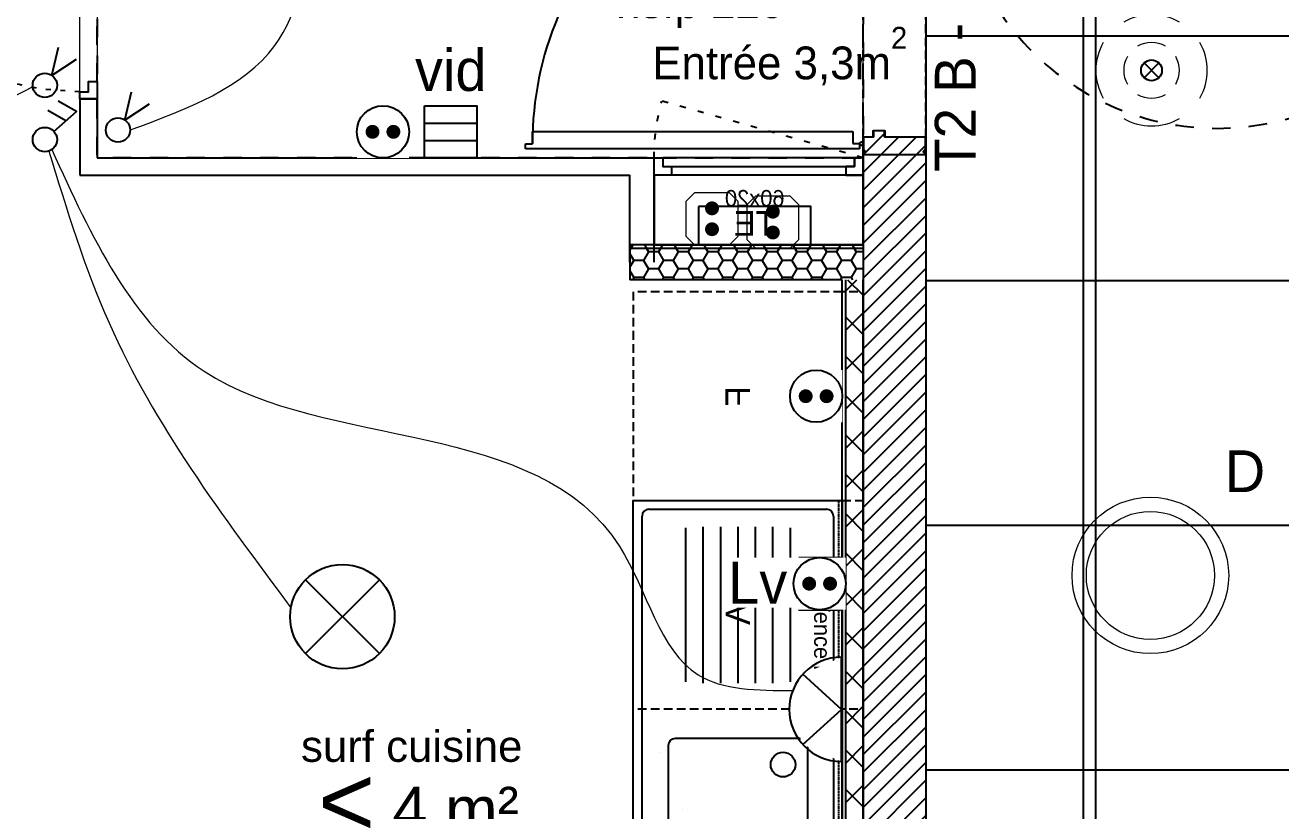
# Model space of a CAD drawing. Header units: centimetres. Extents: x 2648 to 12729, y 1890 to 6224.
# Drawn here: x 8802.1 to 9162.8, y 3367.2 to 3593.1 of the extents above; entities that cross this region are included whole.
import ezdxf

# ---------------------------------------------------------------- set-up
doc = ezdxf.new("R2010")
doc.units = ezdxf.units.CM
for name, pattern in [('Style de ligne -11', [0.347222, 0.20828, -0.138942]), ('Style de ligne -13', [0.147638, 0.098425, -0.049213]), ('Style de ligne -18', [0.164042, 0.054681, -0.109361]), ('Style de ligne -5', [0.20828, 0.069425, -0.138855]), ('VW-01', [0.41656, 0.20828, -0.20828])]:
    doc.linetypes.add(name, pattern=pattern)
for name, color, linetype in [('B aménagement intérieur', 252, 'Continuous'), ('B faience', 252, 'Style de ligne -11'), ('B Faux plafonds', 9, 'Continuous'), ('B GÈnÈral_Hatch', 252, 'Continuous'), ('B Général', 252, 'Continuous'), ('C ANNOTATIONS-prestations', 252, 'Continuous'), ('C ANNOTATIONS-prestations_Hatch', 252, 'Continuous'), ('C ANNOTATIONS-texte', 252, 'Continuous'), ('D SURFACES-shab', 252, 'Continuous'), ('F REMPLISSAGE-TE', 252, 'Continuous'), ('F REMPLISSAGE-TE_Hatch', 252, 'Continuous'), ('prlm-EAU-EF', 161, 'Continuous')]:
    doc.layers.add(name, color=color, linetype=linetype)
for name, color, linetype, lineweight in [('prlm-ELEC-CFA', 1, 'Continuous', 25), ('prlm-ELEC-CFO', 10, 'Continuous', 25), ('prlm-GAZ', 2, 'Continuous', 25)]:
    doc.layers.add(name, color=color, linetype=linetype, lineweight=lineweight)
doc.styles.add('Eurostile', font='Eurosti.TTF')
doc.styles.add('Eurostile (bold)', font='Eurostib.TTF')
doc.styles.add('Eurostile (italic)', font='Eurostib.TTF')
doc.styles.add('prlm-elec-cfa', font='comic.ttf', dxfattribs={"height": 12})
doc.styles.add('prlm-elec-cfo', font='comic.ttf', dxfattribs={"height": 12})
doc.styles.add('prlm-sejc', font='arial.ttf', dxfattribs={"height": 20})
pattern_1 = [(45, (0, 0), (2.4253472, -2.6458333), [])]
pattern_2 = [(180, (107.5736, 81.019), (-4.2613636, -2.4602994), [2.840909, -5.6818181]), (300, (107.5736, 81.019), (4.2613636, -2.4602994), [2.840909, -5.6818181]), (240, (104.7327, 76.0983), (-9e-09, -4.9205988), [2.840909, -5.6818181])]

# ---------------------------------------------------------------- blocks, each defined once
blk = doc.blocks.new('B 80.PP 93_204 PF1_2h mur20')
at = {"layer": 'B GÈnÈral_Hatch', "linetype": 'Continuous'}
h = blk.add_hatch(dxfattribs=at)
h.set_pattern_fill('50_BETON', color=256, style=0, pattern_type=2)
h.set_pattern_definition(pattern_1)
edge = h.paths.add_edge_path()
edge.add_line((-51.6, -8.95), (-50.94, -8.37))
edge.add_line((-50.94, -8.37), (-50.93, -8.36))
edge.add_arc((-50.79, -8.52), 0.2, 48.9909, 131.0091, ccw=False)
edge.add_line((-50.66, -8.36), (-50.65, -8.37))
edge.add_line((-50.65, -8.37), (-50.1, -8.86))
edge.add_line((-50.1, -8.86), (-50.1, -8.86))
edge.add_arc((-50.06, -8.82), 0.05, 228.9909, 270)
edge.add_line((-50.06, -8.87), (-50.06, -8.87))
edge.add_line((-50.06, -8.87), (-46.7, -8.87))
edge.add_line((-46.7, -8.87), (-46.69, -8.87))
edge.add_arc((-46.69, -8.83), 0.0435, 270, 360)
edge.add_line((-46.65, -8.83), (-46.65, 2.7))
edge.add_arc((-46.48, 2.7), 0.174, 90, 180, ccw=False)
edge.add_line((-46.48, 2.87), (-46.45, 2.87))
edge.add_line((-46.45, 2.87), (-44.9, 2.87))
edge.add_line((-44.9, 2.87), (-44.89, 2.87))
edge.add_arc((-44.89, 2.91), 0.0435, 270, 360)
edge.add_line((-44.85, 2.91), (-44.85, 5.96))
edge.add_arc((-44.89, 5.96), 0.0435, 0, 90)
edge.add_line((-44.89, 6), (-44.9, 6))
edge.add_line((-44.9, 6), (-46.45, 6))
edge.add_line((-46.45, 6), (-46.48, 6))
edge.add_arc((-46.48, 6.17), 0.174, 180, 270, ccw=False)
edge.add_line((-46.65, 6.17), (-46.65, 8.83))
edge.add_arc((-46.69, 8.83), 0.0435, 0, 90)
edge.add_line((-46.69, 8.87), (-46.7, 8.87))
edge.add_line((-46.7, 8.87), (-50.06, 8.87))
edge.add_line((-50.06, 8.87), (-50.06, 8.87))
edge.add_arc((-50.06, 8.82), 0.05, 90, 131.0091)
edge.add_line((-50.1, 8.86), (-50.1, 8.86))
edge.add_line((-50.1, 8.86), (-50.65, 8.37))
edge.add_line((-50.65, 8.37), (-50.66, 8.37))
edge.add_arc((-50.79, 8.52), 0.2, 233.0967, 311.0091, ccw=False)
edge.add_line((-50.91, 8.36), (-50.92, 8.36))
edge.add_line((-50.92, 8.36), (-51.44, 8.81))
edge.add_line((-51.44, 8.81), (-51.44, 8.81))
edge.add_line((-51.44, 8.81), (-51.6, 8.95))
edge.add_line((-51.6, 8.95), (-51.6, -8.95))
h = blk.add_hatch(dxfattribs=at)
h.set_pattern_fill('50_BETON', color=256, style=0, pattern_type=2)
h.set_pattern_definition(pattern_1)
edge = h.paths.add_edge_path()
edge.add_line((51.6, -8.95), (50.94, -8.37))
edge.add_line((50.94, -8.37), (50.93, -8.36))
edge.add_arc((50.79, -8.52), 0.2, 48.9909, 131.0091)
edge.add_line((50.66, -8.36), (50.65, -8.37))
edge.add_line((50.65, -8.37), (50.1, -8.86))
edge.add_line((50.1, -8.86), (50.1, -8.86))
edge.add_arc((50.06, -8.82), 0.05, 270, 311.0091, ccw=False)
edge.add_line((50.06, -8.87), (50.06, -8.87))
edge.add_line((50.06, -8.87), (46.7, -8.87))
edge.add_line((46.7, -8.87), (46.69, -8.87))
edge.add_arc((46.69, -8.83), 0.0435, 180, 270, ccw=False)
edge.add_line((46.65, -8.83), (46.65, 2.7))
edge.add_arc((46.48, 2.7), 0.174, 0, 90)
edge.add_line((46.48, 2.87), (46.45, 2.87))
edge.add_line((46.45, 2.87), (44.9, 2.87))
edge.add_line((44.9, 2.87), (44.89, 2.87))
edge.add_arc((44.89, 2.91), 0.0435, 180, 270, ccw=False)
edge.add_line((44.85, 2.91), (44.85, 5.96))
edge.add_arc((44.89, 5.96), 0.0435, 90, 180, ccw=False)
edge.add_line((44.89, 6), (44.9, 6))
edge.add_line((44.9, 6), (46.45, 6))
edge.add_line((46.45, 6), (46.48, 6))
edge.add_arc((46.48, 6.17), 0.174, 270, 360)
edge.add_line((46.65, 6.17), (46.65, 8.83))
edge.add_arc((46.69, 8.83), 0.0435, 90, 180, ccw=False)
edge.add_line((46.69, 8.87), (46.7, 8.87))
edge.add_line((46.7, 8.87), (50.06, 8.87))
edge.add_line((50.06, 8.87), (50.06, 8.87))
edge.add_arc((50.06, 8.82), 0.05, 48.9909, 90, ccw=False)
edge.add_line((50.1, 8.86), (50.1, 8.86))
edge.add_line((50.1, 8.86), (50.65, 8.37))
edge.add_line((50.65, 8.37), (50.66, 8.37))
edge.add_arc((50.79, 8.52), 0.2, 228.9909, 306.9033)
edge.add_line((50.91, 8.36), (50.92, 8.36))
edge.add_line((50.92, 8.36), (51.44, 8.81))
edge.add_line((51.44, 8.81), (51.44, 8.81))
edge.add_line((51.44, 8.81), (51.6, 8.95))
edge.add_line((51.6, 8.95), (51.6, -8.95))
at = {"layer": 'B Général', "linetype": 'Style de ligne -13', "ltscale": 25.4}
for p, q in [((46.7, 9), (-46.7, 9)), ((46.7, -9), (-46.7, -9))]:
    blk.add_line(p, q, dxfattribs=at)
at = {"layer": 'B Général', "linetype": 'Continuous', "flags": 128}
for points in [[(45, 12), (48.5, 12), (48.5, 10), (50, 10), (50.01, 106), (48.51, 106), (48.51, 104), (45.01, 104)], [(0, -20.5), (-14, -41.85), (14, -41.85)]]:
    blk.add_lwpolyline(points, close=True, dxfattribs=at)
for points in [[(-46.5, 8.83), (-46.5, 6.17, 0.414214), (-46.46, 6.13), (-46.45, 6.13), (-44.9, 6.13), (-44.87, 6.13, -0.414214), (-44.7, 5.96), (-44.7, 2.91, -0.414214), (-44.87, 2.74), (-44.9, 2.74), (-46.45, 2.74), (-46.46, 2.74, 0.414214), (-46.5, 2.7), (-46.5, -8.83, -0.414214), (-46.67, -9), (-46.7, -9), (-50.06, -9), (-50.07, -9, -0.18087), (-50.2, -8.95), (-50.2, -8.95), (-50.76, -8.47), (-50.76, -8.46, 0.373975), (-50.83, -8.46), (-50.83, -8.47), (-51.49, -9.04), (-51.6, -8.95), (-50.94, -8.37), (-50.93, -8.36, -0.373975), (-50.66, -8.36), (-50.65, -8.37), (-50.1, -8.86), (-50.1, -8.86, 0.18087), (-50.06, -8.87), (-50.06, -8.87), (-46.7, -8.87), (-46.69, -8.87, 0.414214), (-46.65, -8.83), (-46.65, 2.7, -0.414214), (-46.48, 2.87), (-46.45, 2.87), (-44.9, 2.87), (-44.89, 2.87, 0.414214), (-44.85, 2.91), (-44.85, 5.96, 0.414214), (-44.89, 6), (-44.9, 6), (-46.45, 6), (-46.48, 6, -0.414214), (-46.65, 6.17), (-46.65, 8.83, 0.414214), (-46.69, 8.87), (-46.7, 8.87), (-50.06, 8.87), (-50.06, 8.87, 0.18087), (-50.1, 8.86), (-50.1, 8.86), (-50.65, 8.37), (-50.66, 8.37, -0.353689), (-50.91, 8.36), (-50.92, 8.36), (-51.44, 8.81), (-51.44, 8.81), (-51.6, 8.95), (-51.49, 9.04), (-50.88, 8.51, 0.385556), (-50.77, 8.46), (-50.76, 8.47), (-50.2, 8.95), (-50.2, 8.95, -0.18087), (-50.07, 9), (-50.06, 9), (-46.7, 9), (-46.67, 9, -0.414214)], [(46.5, 8.83), (46.5, 6.17, -0.414214), (46.46, 6.13), (46.45, 6.13), (44.9, 6.13), (44.87, 6.13, 0.414214), (44.7, 5.96), (44.7, 2.91, 0.414214), (44.87, 2.74), (44.9, 2.74), (46.45, 2.74), (46.46, 2.74, -0.414214), (46.5, 2.7), (46.5, -8.83, 0.414214), (46.67, -9), (46.7, -9), (50.06, -9), (50.07, -9, 0.18087), (50.2, -8.95), (50.2, -8.95), (50.76, -8.47), (50.76, -8.46, -0.373975), (50.83, -8.46), (50.83, -8.47), (51.49, -9.04), (51.6, -8.95), (50.94, -8.37), (50.93, -8.36, 0.373975), (50.66, -8.36), (50.65, -8.37), (50.1, -8.86), (50.1, -8.86, -0.18087), (50.06, -8.87), (50.06, -8.87), (46.7, -8.87), (46.69, -8.87, -0.414214), (46.65, -8.83), (46.65, 2.7, 0.414214), (46.48, 2.87), (46.45, 2.87), (44.9, 2.87), (44.89, 2.87, -0.414214), (44.85, 2.91), (44.85, 5.96, -0.414214), (44.89, 6), (44.9, 6), (46.45, 6), (46.48, 6, 0.414214), (46.65, 6.17), (46.65, 8.83, -0.414214), (46.69, 8.87), (46.7, 8.87), (50.06, 8.87), (50.06, 8.87, -0.18087), (50.1, 8.86), (50.1, 8.86), (50.65, 8.37), (50.66, 8.37, 0.353689), (50.91, 8.36), (50.92, 8.36), (51.44, 8.81), (51.44, 8.81), (51.6, 8.95), (51.49, 9.04), (50.88, 8.51, -0.385556), (50.77, 8.46), (50.76, 8.47), (50.2, 8.95), (50.2, 8.95, 0.18087), (50.07, 9), (50.06, 9), (46.7, 9), (46.67, 9, 0.414214)]]:
    blk.add_lwpolyline(points, format="xyb", close=True, dxfattribs=at)
at = {"layer": 'B Général', "linetype": 'Continuous'}
blk.add_circle((48.5, 9.5), 0.5, dxfattribs=at)
blk.add_arc((48.5, 9.5), 94.5, 90, 181.2323, dxfattribs=at)
at = {"layer": 'C ANNOTATIONS-prestations', "insert": (25.17, 12.23), "char_height": 7.059, "attachment_point": 1, "rotation": 90, "line_spacing_factor": 0.894142, "style": 'Eurostile'}
blk.add_mtext('PP 93*204\\PPF 1/2h\\P', dxfattribs=at)
blk = doc.blocks.new('B 80.Ascenseur 162.185')
at = {"layer": 'B Général', "linetype": 'VW-01', "ltscale": 25.4}
blk.add_circle((86, -289), 75, dxfattribs=at)
blk = doc.blocks.new('xi.dm8')
at = {"layer": 'prlm-ELEC-CFO', "color": 0}
for points in [[(-2.12, 2.12), (2.12, -2.12)], [(2.12, 2.12), (-2.12, -2.12)]]:
    blk.add_lwpolyline(points, dxfattribs=at)
blk.add_circle((0, 0), 3, dxfattribs=at)
at = {"layer": 'prlm-ELEC-CFO', "color": 0, "lineweight": 13}
for radius, start, end in [(16, 60, 120), (16, 150, 210), (8, 60, 120), (16, 330, 30), (8, 150, 210), (8, 330, 30), (8, 240, 300), (16, 240, 300)]:
    blk.add_arc((0, 0), radius, start, end, dxfattribs=at)
blk = doc.blocks.new('xi.lumD')
at = {"layer": 'prlm-ELEC-CFO', "color": 0, "linetype": 'ByBlock', "lineweight": 13}
for radius in [22.49, 18.39]:
    blk.add_circle((0, 0), radius, dxfattribs=at)
blk = doc.blocks.new('xi.LLrob')
at = {"layer": 'prlm-EAU-EF', "color": 0}
blk.add_lwpolyline([(-6, 7.5), (6, 7.5), (-6, -7.5), (6, -7.5)], close=True, dxfattribs=at)
blk = doc.blocks.new('xi.PC')
at = {"color": 0, "lineweight": 5}
blk.add_wipeout([(-7.5, -7.5), (7.5, -7.5), (7.5, 7.5), (-7.5, 7.5)], dxfattribs=at).dxf.layer = 'prlm-ELEC-CFO'
at = {"layer": 'prlm-ELEC-CFO', "color": 0, "linetype": 'ByBlock', "lineweight": 5, "const_width": 2}
for points in [[(-4, 0, 1), (-2, 0, 1)], [(2, 0, 1), (4, 0, 1)]]:
    blk.add_lwpolyline(points, format="xyb", close=True, dxfattribs=at)
at = {"layer": 'prlm-ELEC-CFO', "color": 0, "linetype": 'ByBlock', "lineweight": -2}
blk.add_circle((0, 0), 7.5, dxfattribs=at)
blk = doc.blocks.new('xi.DA')
at = {"layer": 'prlm-ELEC-CFO', "color": 0}
for points in [[(4.05, 1.39), (-1.17, 4.34)], [(0.61, -1.67), (7.04, 4.05), (1.81, 7.01)]]:
    blk.add_lwpolyline(points, dxfattribs=at)
blk.add_circle((-2, -4), 3.5, dxfattribs=at)
blk = doc.blocks.new('xi.VV')
at = {"layer": 'prlm-ELEC-CFO', "color": 0}
blk.add_lwpolyline([(6.95, 3.42), (0.01, -1.13), (1.91, 6.95)], dxfattribs=at)
blk.add_circle((-2, -4), 3.5, dxfattribs=at)
blk = doc.blocks.new('xi.PTCE')
at = {"layer": 'prlm-ELEC-CFO', "color": 0}
for points in [[(-10.61, 10.61), (10.61, -10.61)], [(10.61, 10.61), (-10.61, -10.61)]]:
    blk.add_lwpolyline(points, dxfattribs=at)
at = {"layer": 'prlm-ELEC-CFO', "color": 0, "linetype": 'ByBlock'}
blk.add_circle((0, 0), 15, dxfattribs=at)
blk = doc.blocks.new('xi.ECAP')
at = {"color": 0}
blk.add_wipeout([(-15, 0), (-10.13, 11.06), (0, 15), (10.13, 11.06), (15, 0)], dxfattribs=at).dxf.layer = 'prlm-ELEC-CFO'
at = {"layer": 'prlm-ELEC-CFO', "color": 0, "linetype": 'ByBlock', "lineweight": -2, "flags": 128}
blk.add_lwpolyline([(15, 0, 1), (-15, 0)], format="xyb", close=True, dxfattribs=at)
at = {"layer": 'prlm-ELEC-CFO', "color": 0}
blk.add_lwpolyline([(-10.13, 11.06), (0, 0), (10.13, 11.06)], dxfattribs=at)
blk = doc.blocks.new('xi.4m²')
at = {"color": 0}
blk.add_wipeout([(-34.54, 20.54), (34.54, 20.54), (34.54, -20.54), (-34.54, -20.54)], dxfattribs=at).dxf.layer = 'prlm-ELEC-CFO'
at = {"layer": 'prlm-ELEC-CFO', "color": 0, "attachment_point": 6, "line_spacing_factor": 0.8, "style": 'prlm-sejc'}
for s, insert, char_height in [('surf cuisine', (30.36, 8.9), 9), ('4 m²', (29.31, -9.19), 13)]:
    blk.add_mtext(s, dxfattribs=dict(at, insert=insert, char_height=char_height))
at = {"layer": 'prlm-ELEC-CFO', "color": 0, "style": 'prlm-sejc', "flags": 8}
blk.add_attdef('?', (-28.3, -16.79), '', height=20, dxfattribs=at)
blk = doc.blocks.new('xi.LV')
at = {"color": 0, "lineweight": 5}
blk.add_wipeout([(-7.5, -7.5), (7.5, -7.5), (7.5, 7.5), (-7.5, 7.5)], dxfattribs=at).dxf.layer = 'prlm-ELEC-CFO'
at = {"layer": 'prlm-ELEC-CFO', "color": 0, "linetype": 'ByBlock', "lineweight": 5, "const_width": 2}
for points in [[(-4, 0, 1), (-2, 0, 1)], [(2, 0, 1), (4, 0, 1)]]:
    blk.add_lwpolyline(points, format="xyb", close=True, dxfattribs=at)
at = {"layer": 'prlm-ELEC-CFO', "color": 0, "linetype": 'ByBlock', "lineweight": -2}
blk.add_circle((0, 0), 7.5, dxfattribs=at)
blk = doc.blocks.new('xi.VID')
at = {"layer": 'prlm-ELEC-CFA', "color": 0, "linetype": 'ByBlock', "lineweight": -2, "flags": 128}
blk.add_lwpolyline([(-7.5, 7.5), (7.5, 7.5), (7.5, -7.5), (-7.5, -7.5)], close=True, dxfattribs=at)
at = {"layer": 'prlm-ELEC-CFA', "color": 0}
for points in [[(-7.5, 2.5), (7.5, 2.5)], [(-7.5, -2.5), (7.5, -2.5)]]:
    blk.add_lwpolyline(points, dxfattribs=at)
blk = doc.blocks.new('xi.PCGTL')
at = {"layer": 'prlm-ELEC-CFO', "color": 0, "lineweight": 0}
blk.add_lwpolyline([(-7.5, -5), (-5, -7.5), (5, -7.5), (7.5, -5), (7.5, 5), (5, 7.5), (-5, 7.5), (-7.5, 5)], close=True, dxfattribs=at)
at = {"layer": 'prlm-ELEC-CFO', "color": 0, "linetype": 'ByBlock', "lineweight": 5, "const_width": 2}
for points in [[(-4, 0, 1), (-2, 0, 1)], [(2, 0, 1), (4, 0, 1)]]:
    blk.add_lwpolyline(points, format="xyb", close=True, dxfattribs=at)
blk = doc.blocks.new('B 80.PP 80')
at = {"layer": 'B Général', "flags": 128}
blk.add_lwpolyline([(-43, 2.5), (-43, 85.5), (-39, 85.5), (-39, 2.5)], close=True, dxfattribs=at)
at = {"layer": 'B Général', "linetype": 'Style de ligne -18', "ltscale": 25.4, "flags": 128}
blk.add_lwpolyline([(46, 2.5), (45.27, 13.33), (43.1, 23.98), (39.53, 34.26), (34.61, 44), (28.44, 53.03), (21.1, 61.19), (12.74, 68.35), (3.5, 74.38), (-6.47, 79.18), (-17, 82.67), (-27.91, 84.79), (-39, 85.5)], dxfattribs=at)
at = {"layer": 'B Général', "linetype": 'Continuous', "flags": 128}
for points in [[(-45, 2.5), (-43, 2.5), (-43, 0), (-40, 0), (-40, -2.5), (-45, -2.5)], [(48, 2.5), (46, 2.5), (46, 0), (43, 0), (43, -2.5), (48, -2.5), (48, -2.5), (48, -2.5), (48, 1.79), (48, 1.79)]]:
    blk.add_lwpolyline(points, close=True, dxfattribs=at)
at = {"layer": 'C ANNOTATIONS-prestations', "insert": (-37.5, 32.5), "char_height": 5.8825, "attachment_point": 1, "rotation": 90, "line_spacing_factor": 0.894142, "style": 'Eurostile'}
blk.add_mtext('PP 83 x 204', dxfattribs=at)
blk = doc.blocks.new('B 80.Frigo')
at = {"layer": 'B Général', "linetype": 'Style de ligne -13', "ltscale": 25.4, "flags": 128}
blk.add_lwpolyline([(-30, 30), (30, 30), (30, -30), (-30, -30)], close=True, dxfattribs=at)
blk.add_lwpolyline([(30, -30), (30, -36), (-30, -36), (-30, -30)], dxfattribs=at)
at = {"layer": 'B Général', "insert": (0, 0), "char_height": 7.06, "attachment_point": 5, "line_spacing_factor": 0.894142, "style": 'Eurostile'}
blk.add_mtext('F', dxfattribs=at)
blk = doc.blocks.new('B 80.Lave Vaisselle')
at = {"layer": 'B Général', "linetype": 'Style de ligne -13', "ltscale": 25.4, "flags": 128}
blk.add_lwpolyline([(-30, 30), (-30, 36), (30, 36), (30, 30)], dxfattribs=at)
blk.add_lwpolyline([(-30, 30), (30, 30), (30, -30), (-30, -30)], close=True, dxfattribs=at)
at = {"layer": 'B Général', "insert": (0, 0), "char_height": 7.059, "attachment_point": 5, "line_spacing_factor": 0.894142, "style": 'Eurostile'}
blk.add_mtext('LV', dxfattribs=at)
blk = doc.blocks.new('B 80.Evier 120x60')
at = {"layer": 'B Général', "linetype": 'Continuous'}
for p, q in [((-55.5, -2.5), (55.5, -2.5)), ((-57.5, -55.5), (-57.5, -4.5)), ((57.5, -4.5), (57.5, -55.5)), ((-52.12, -15), (-7.88, -15)), ((-52.5, -20), (-7.5, -20)), ((-52.5, -25), (-7.5, -25)), ((-52.5, -30), (-7.5, -30)), ((-52.5, -35), (-7.5, -35)), ((-52.5, -40), (-7.5, -40)), ((-52.12, -45), (-7.88, -45)), ((28.75, -45.8), (28.75, -45.8)), ((12.27, -52.47), (12.27, -52.47)), ((55.5, -57.5), (-55.5, -57.5))]:
    blk.add_line(p, q, dxfattribs=at)
at = {"layer": 'B Général', "linetype": 'Style de ligne -5', "ltscale": 25.4, "flags": 128}
blk.add_lwpolyline([(-60, 0), (-60, 6), (60, 6), (60, 0)], dxfattribs=at)
at = {"layer": 'B Général', "linetype": 'Continuous', "flags": 128}
blk.add_lwpolyline([(-60, 0), (60, 0), (60, -60), (-60, -60)], close=True, dxfattribs=at)
for points in [[(8.4, -12), (8.4, -48, 0.414212), (10.4, -50), (49.55, -50, 0.198914), (50.96, -49.41, 0.198914), (51.55, -48), (51.55, -12, 0.414214), (49.55, -10)], [(8.4, -12, -0.414212), (10.4, -10), (49.6, -10)]]:
    blk.add_lwpolyline(points, format="xyb", dxfattribs=at)
at = {"layer": 'B Général', "linetype": 'Continuous'}
for centre, start, end in [((-55.5, -4.5), 90, 180), ((55.5, -4.5), 0, 90), ((-55.5, -55.5), 180, 270), ((55.5, -55.5), 270, 0)]:
    blk.add_arc(centre, 2, start, end, dxfattribs=at)
blk.add_ellipse((15.9, -17), major_axis=(3.54, 0), ratio=1, dxfattribs=at)
at = {"layer": 'B Général'}
blk.add_blockref('B 80.Lave Vaisselle', (-30, -30), dxfattribs=at)
at = {"layer": 'C ANNOTATIONS-prestations', "insert": (-37.15, -3.37), "char_height": 4.706, "attachment_point": 1, "line_spacing_factor": 0.894142, "style": 'Eurostile (italic)'}
blk.add_mtext('Faïence ht: 60cm', dxfattribs=at)
blk = doc.blocks.new('B 80.Groupe-5-1')
at = {"layer": 'B Général', "flags": 128}
for points in [[(-31.46, -5.77), (-31.46, -0.77), (-28.96, -0.77), (-28.96, -3.27), (-26.46, -3.27), (-26.46, -5.77)], [(26.04, -0.77), (26.04, -3.27), (-28.96, -3.27), (-28.96, -0.77)], [(28.54, -5.77), (28.54, -0.77), (26.04, -0.77), (26.04, -3.27), (23.54, -3.27), (23.54, -5.77)]]:
    blk.add_lwpolyline(points, close=True, dxfattribs=at)
blk = doc.blocks.new('B 80.TE')
at = {"layer": 'B Général', "linetype": 'Style de ligne -5', "ltscale": 25.4}
blk.add_line((-31.46, -0.77), (26.39, 15.56), dxfattribs=at)
at = {"layer": 'B Général', "flags": 128}
for points in [[(28.54, -5.77), (28.54, -25.77), (-31.46, -25.77), (-31.46, -5.77)], [(15.79, -14.77), (15.79, -25.77), (-16.46, -25.77), (-16.46, -14.77)]]:
    blk.add_lwpolyline(points, close=True, dxfattribs=at)
at = {"layer": 'B Général', "linetype": 'Style de ligne -5', "ltscale": 25.4}
blk.add_arc((-34.54, -0.77), 63.08, 359.9968, 14.9984, dxfattribs=at)
at = {"layer": 'B Général'}
blk.add_blockref('B 80.Groupe-5-1', (0, 0), dxfattribs=at)
at = {"layer": 'B Général', "insert": (-0.34, -16.07), "char_height": 7.059, "width": 32.25, "attachment_point": 2, "line_spacing_factor": 0.894142, "style": 'Eurostile'}
blk.add_mtext('TE ', dxfattribs=at)
at = {"layer": 'C ANNOTATIONS-prestations', "insert": (-0.34, -14.77), "char_height": 4.706, "width": 32.25, "attachment_point": 8, "line_spacing_factor": 0.894142, "style": 'Eurostile'}
blk.add_mtext('60x20', dxfattribs=at)

msp = doc.modelspace()

# ---------------------------------------------------------------- hatches: boundary and pattern name
at = {"layer": 'B GÈnÈral_Hatch', "linetype": 'Continuous'}
h = msp.add_hatch(dxfattribs=at)
h.set_pattern_fill('50_BETON', color=256, style=0, pattern_type=2)
h.set_pattern_definition(pattern_1)
edge = h.paths.add_edge_path()
edge.add_line((9060.747, 3555.889), (9060.17, 3556.554))
edge.add_line((9060.17, 3556.554), (9060.161, 3556.564))
edge.add_arc((9060.312, 3556.695), 0.2, 138.99091, 221.00909, ccw=False)
edge.add_line((9060.161, 3556.826), (9060.17, 3556.836))
edge.add_line((9060.17, 3556.836), (9060.653, 3557.392))
edge.add_line((9060.653, 3557.392), (9060.654, 3557.393))
edge.add_arc((9060.616, 3557.426), 0.05, 318.99091, 360)
edge.add_line((9060.666, 3557.426), (9060.666, 3557.428))
edge.add_line((9060.666, 3557.428), (9060.666, 3560.789))
edge.add_line((9060.666, 3560.789), (9060.666, 3560.795))
edge.add_arc((9060.622, 3560.795), 0.0435, 0, 90)
edge.add_line((9060.622, 3560.839), (9049.101, 3560.839))
edge.add_arc((9049.101, 3561.013), 0.174, 180, 270, ccw=False)
edge.add_line((9048.927, 3561.013), (9048.927, 3561.039))
edge.add_line((9048.927, 3561.039), (9048.927, 3562.589))
edge.add_line((9048.927, 3562.589), (9048.927, 3562.595))
edge.add_arc((9048.883, 3562.595), 0.0435, 0, 90)
edge.add_line((9048.883, 3562.639), (9045.84, 3562.639))
edge.add_arc((9045.84, 3562.595), 0.0435, 90, 180)
edge.add_line((9045.796, 3562.595), (9045.796, 3562.589))
edge.add_line((9045.796, 3562.589), (9045.796, 3561.039))
edge.add_line((9045.796, 3561.039), (9045.796, 3561.013))
edge.add_arc((9045.622, 3561.013), 0.174, -90, 0, ccw=False)
edge.add_line((9045.622, 3560.839), (9042.97, 3560.839))
edge.add_arc((9042.97, 3560.795), 0.0435, 90, 180)
edge.add_line((9042.927, 3560.795), (9042.927, 3560.789))
edge.add_line((9042.927, 3560.789), (9042.927, 3557.428))
edge.add_line((9042.927, 3557.428), (9042.927, 3557.426))
edge.add_arc((9042.977, 3557.426), 0.05, 180, 221.00909)
edge.add_line((9042.939, 3557.393), (9042.939, 3557.392))
edge.add_line((9042.939, 3557.392), (9043.423, 3556.836))
edge.add_line((9043.423, 3556.836), (9043.431, 3556.827))
edge.add_arc((9043.28, 3556.696), 0.2, -36.90332, 41.00909, ccw=False)
edge.add_line((9043.44, 3556.576), (9043.432, 3556.564))
edge.add_line((9043.432, 3556.564), (9042.987, 3556.053))
edge.add_line((9042.987, 3556.053), (9042.987, 3556.053))
edge.add_line((9042.987, 3556.053), (9042.845, 3555.889))
edge.add_line((9042.845, 3555.889), (9060.747, 3555.889))
h = msp.add_hatch(dxfattribs=at)
h.set_pattern_fill('50_BETON', color=256, style=0, pattern_type=2)
h.set_pattern_definition(pattern_1)
h.paths.add_polyline_path([(9042.796, 3047.389), (9060.796, 3065.389), (9060.796, 3555.889), (9042.796, 3555.889)])
h = msp.add_hatch(dxfattribs=at)
h.set_pattern_fill('PSE', color=256, angle=180, style=0, pattern_type=2)
h.set_pattern_definition(pattern_2)
h.paths.add_polyline_path([(9042.796, 3529.889), (9042.796, 3519.889), (8975.796, 3519.889), (8975.796, 3529.889)])
h = msp.add_hatch(dxfattribs=at)
h.set_pattern_fill('02_ISOLANT', color=256, angle=90, style=0, pattern_type=2)
h.set_pattern_definition([(135, (0, 0), (-5.656854, -5.656854), []), (225, (0, 0), (-5.656854, 5.656854), [])])
h.paths.add_polyline_path([(9037.796, 3336.389), (9042.796, 3336.389), (9042.796, 3519.889), (9037.796, 3519.889)])
at = {"layer": 'C ANNOTATIONS-prestations_Hatch', "linetype": 'Continuous'}
h = msp.add_hatch(dxfattribs=at)
h.set_pattern_fill('DALETTES TERRASSE 50X50', color=256, scale=1.406016, style=0, pattern_type=2)
h.set_pattern_definition([(0, (9531.354, 4152.3), (4e-15, -70.301), []), (-90, (9531.354, 4152.3), (70.301, 0), [])])
h.paths.add_polyline_path([(9060.796, 4282.297), (9060.796, 3065.389), (9190.796, 3065.389), (9190.796, 3716.389), (9189.484, 3716.389), (9189.484, 4137.39), (9812.796, 4137.39), (9812.796, 4152.409), (10206.786, 4152.297), (10206.786, 4282.297)])
at = {"layer": 'F REMPLISSAGE-TE_Hatch', "linetype": 'Continuous'}
h = msp.add_hatch(dxfattribs=at)
h.set_pattern_fill('PSE', color=256, angle=180, style=0, pattern_type=2)
h.set_pattern_definition(pattern_2)
h.paths.add_polyline_path([(9042.796, 3528.889), (9042.796, 3529.889), (8975.796, 3529.889), (8975.796, 3528.889)])
h = msp.add_hatch(dxfattribs=at)
h.set_pattern_fill('PSE', color=256, angle=180, style=0, pattern_type=2)
h.set_pattern_definition(pattern_2)
h.paths.add_polyline_path([(9042.796, 3519.889), (9042.796, 3528.889), (8975.796, 3528.889), (8975.796, 3519.889)])

# ---------------------------------------------------------------- linework, layer by layer
at = {"layer": 'B faience', "flags": 128}
msp.add_lwpolyline([(8975.796, 3337.389), (9035.796, 3337.389), (9035.796, 3456.389)], dxfattribs=at)
at = {"layer": 'B Faux plafonds', "linetype": 'VW-01', "ltscale": 25.4, "flags": 128}
for points in [[(9042.796, 3554.889), (9042.796, 3822.084), (8892.796, 3822.084), (8892.796, 3893.389), (8822.796, 3893.389), (8822.796, 3554.889)], [(8822.796, 3674.889), (9042.796, 3674.889), (9042.796, 3554.889), (8822.796, 3554.889)]]:
    msp.add_lwpolyline(points, close=True, dxfattribs=at)
at = {"layer": 'B Général', "linetype": 'Style de ligne -13', "ltscale": 25.4}
for p, q in [((9042.796, 3560.789), (9042.796, 3654.189)), ((9060.796, 3560.789), (9060.796, 3654.189))]:
    msp.add_line(p, q, dxfattribs=at)
at = {"layer": 'B Général', "linetype": 'Continuous'}
for p, q in [((8817.796, 3571.889), (8817.796, 3549.889)), ((8817.796, 3571.889), (8817.796, 3549.889)), ((8817.796, 3571.889), (8822.796, 3571.889)), ((8822.796, 3571.889), (8822.796, 3554.889)), ((8822.796, 3571.889), (8822.796, 3554.889)), ((8947.794, 3562.475), (9039.794, 3562.489)), ((8947.795, 3558.975), (8947.794, 3562.475)), ((9039.794, 3562.489), (9039.795, 3558.989)), ((8945.795, 3557.475), (8945.795, 3558.975)), ((8945.795, 3558.975), (8947.795, 3558.975)), ((9041.795, 3557.49), (8945.795, 3557.475)), ((9039.795, 3558.989), (9041.795, 3558.99)), ((9041.795, 3558.99), (9041.795, 3557.49)), ((8822.796, 3554.889), (8982.796, 3554.889)), ((8822.796, 3554.889), (8982.796, 3554.889)), ((8982.796, 3524.889), (8982.796, 3554.889)), ((8982.796, 3524.889), (8982.796, 3554.889)), ((9042.796, 3555.889), (9042.796, 3270.389)), ((9042.796, 3555.889), (9060.796, 3555.889)), ((9060.796, 3555.889), (9060.796, 3065.389)), ((8817.796, 3549.889), (8975.796, 3549.889)), ((8817.796, 3549.889), (8975.796, 3549.889)), ((8975.796, 3524.889), (8975.796, 3549.889)), ((8975.796, 3524.889), (8975.796, 3549.889)), ((8975.796, 3529.889), (8975.796, 3519.889)), ((9042.796, 3529.889), (8975.796, 3529.889)), ((9042.796, 3529.889), (9042.796, 3519.889)), ((9036.796, 3519.889), (8975.796, 3519.889)), ((9036.796, 3336.389), (9036.796, 3519.889)), ((9036.796, 3336.389), (9036.796, 3519.889)), ((9037.796, 3336.389), (9037.796, 3519.889)), ((9042.796, 3336.389), (9042.796, 3519.889)), ((9042.796, 3336.389), (9042.796, 3519.889))]:
    msp.add_line(p, q, dxfattribs=at)
at = {"layer": 'B Général', "linetype": 'Continuous', "lineweight": 18}
for p, q in [((9042.796, 3555.889), (9042.796, 3270.389)), ((9060.796, 3555.889), (9060.796, 3065.389))]:
    msp.add_line(p, q, dxfattribs=at)
at = {"layer": 'B Général', "linetype": 'Continuous', "flags": 128}
msp.add_lwpolyline([(9042.97, 3560.989), (9045.622, 3560.989, 0.4142136), (9045.666, 3561.032), (9045.666, 3561.039), (9045.666, 3562.589), (9045.666, 3562.615, -0.4142136), (9045.84, 3562.789), (9048.883, 3562.789, -0.4142136), (9049.057, 3562.615), (9049.057, 3562.589), (9049.057, 3561.039), (9049.057, 3561.032, 0.4142136), (9049.101, 3560.989), (9060.622, 3560.989, -0.4142136), (9060.796, 3560.815), (9060.796, 3560.789), (9060.796, 3557.428), (9060.796, 3557.42, -0.1808704), (9060.747, 3557.289), (9060.745, 3557.286), (9060.262, 3556.73), (9060.26, 3556.728, 0.3739751), (9060.26, 3556.662), (9060.262, 3556.66), (9060.84, 3555.995), (9060.747, 3555.889), (9060.17, 3556.554), (9060.161, 3556.564, -0.3739751), (9060.161, 3556.826), (9060.17, 3556.836), (9060.653, 3557.392), (9060.654, 3557.393, 0.1808704), (9060.666, 3557.426), (9060.666, 3557.428), (9060.666, 3560.789), (9060.666, 3560.795, 0.4142136), (9060.622, 3560.839), (9049.101, 3560.839, -0.4142136), (9048.927, 3561.013), (9048.927, 3561.039), (9048.927, 3562.589), (9048.927, 3562.595, 0.4142136), (9048.883, 3562.639), (9045.84, 3562.639, 0.4142136), (9045.796, 3562.595), (9045.796, 3562.589), (9045.796, 3561.039), (9045.796, 3561.013, -0.4142136), (9045.622, 3560.839), (9042.97, 3560.839, 0.4142136), (9042.927, 3560.795), (9042.927, 3560.789), (9042.927, 3557.428), (9042.927, 3557.426, 0.1808704), (9042.939, 3557.393), (9042.939, 3557.392), (9043.423, 3556.836), (9043.431, 3556.827, -0.3536885), (9043.44, 3556.576), (9043.432, 3556.564), (9042.987, 3556.053), (9042.987, 3556.053), (9042.845, 3555.889), (9042.753, 3555.995), (9043.287, 3556.61, 0.3855556), (9043.334, 3556.722), (9043.331, 3556.73), (9042.847, 3557.286), (9042.845, 3557.289, -0.1808704), (9042.796, 3557.42), (9042.796, 3557.428), (9042.796, 3560.789), (9042.796, 3560.815, -0.4142136)], format="xyb", close=True, dxfattribs=at)
at = {"layer": 'B Général', "linetype": 'Continuous'}
msp.add_circle((9042.296, 3558.989), 0.5, dxfattribs=at)
msp.add_arc((9042.296, 3558.989), 94.5, 88.76774, 180, dxfattribs=at)
at = {"layer": 'C ANNOTATIONS-prestations', "linetype": 'Continuous', "flags": 128}
msp.add_lwpolyline([(9060.796, 4282.297), (9060.796, 3065.389), (9190.796, 3065.389), (9190.796, 3716.389), (9189.484, 3716.389), (9189.484, 4137.39), (9812.796, 4137.39), (9812.796, 4152.409), (10206.786, 4152.297), (10206.786, 4282.297)], close=True, dxfattribs=at)
at = {"layer": 'D SURFACES-shab', "lineweight": 18, "flags": 128}
for points in [[(8817.796, 3749.48), (8452.485, 3749.48), (8452.485, 3276.389), (8976.796, 3276.389), (8976.797, 3336.389), (9036.795, 3336.389), (9036.796, 3519.889), (8975.796, 3519.889), (8975.796, 3549.889), (8817.796, 3549.889)], [(8892.796, 3684.584), (8892.796, 3749.533), (8822.796, 3749.426), (8822.796, 3554.889), (9042.796, 3554.889), (9042.796, 3684.584)]]:
    msp.add_lwpolyline(points, close=True, dxfattribs=at)
at = {"layer": 'F REMPLISSAGE-TE', "linetype": 'Continuous'}
msp.add_line((9042.796, 3528.889), (8975.796, 3528.889), dxfattribs=at)
msp.add_line((9042.796, 3528.889), (8975.796, 3528.889), dxfattribs=at)
at = {"layer": 'prlm-ELEC-CFO', "lineweight": 13}
for points in [[(8832.296, 3562.916), (8873.838, 3587.171), (8885.268, 3623.201)], [(8804.325, 3575.307), (8716.273, 3533.389), (8676.016, 3518.529)], [(8808.951, 3556.864), (8826.227, 3507.452), (8878.474, 3425.595)]]:
    msp.add_spline(points, degree=3, dxfattribs=at)

# ---------------------------------------------------------------- block references
at = {"layer": 'B aménagement intérieur', "xscale": -1}
msp.add_blockref('B 80.TE', (9011.335, 3555.66), dxfattribs=at)
at = {"layer": 'B aménagement intérieur', "xscale": -1, "rotation": 90}
msp.add_blockref('B 80.Frigo', (9006.796, 3486.389), dxfattribs=at)
at = {"layer": 'B aménagement intérieur', "rotation": 270}
msp.add_blockref('B 80.Evier 120x60', (9036.796, 3396.389), dxfattribs=at)
at = {"layer": 'B Général', "xscale": -1}
for name, p, rotation in [('B 80.PP 80', (8820.296, 3619.889), 90), ('B 80.PP 93_204 PF1_2h mur20', (9199.796, 3316.389), 270.0000000033351)]:
    msp.add_blockref(name, p, dxfattribs=dict(at, rotation=rotation))
at = {"layer": 'C ANNOTATIONS-prestations', "xscale": -1, "rotation": 270.0000037643243}
msp.add_blockref('B 80.Ascenseur 162.185', (9433.485, 3552.389), dxfattribs=at)
at = {"layer": 'prlm-EAU-EF'}
msp.add_blockref('xi.LLrob', (9030.296, 3432.509), dxfattribs=at)
at = {"layer": 'prlm-ELEC-CFA'}
msp.add_blockref('xi.VID', (8924.37, 3562.389), dxfattribs=at)
at = {"layer": 'prlm-ELEC-CFO'}
for name, p in [('xi.dm8', (9125.624, 3580.063)), ('xi.VV', (8809.796, 3579.753)), ('xi.VV', (8830.796, 3566.894)), ('xi.DA', (8809.796, 3564.168)), ('xi.PTCE', (8893.248, 3422.998))]:
    msp.add_blockref(name, p, dxfattribs=at)
at = {"layer": 'prlm-ELEC-CFO', "rotation": 90}
for p in [(8999.391, 3537.389), (9016.871, 3536.435)]:
    msp.add_blockref('xi.PCGTL', p, dxfattribs=at)

# ---------------------------------------------------------------- texts
at = {"layer": 'C ANNOTATIONS-prestations', "insert": (8971.854, 3604.514), "char_height": 9.412, "width": 81.88807, "attachment_point": 1, "line_spacing_factor": 0.894142, "style": 'Eurostile'}
msp.add_mtext('hsfp 220', dxfattribs=at)
at = {"layer": 'C ANNOTATIONS-texte', "lineweight": 30, "insert": (9063.379, 3592.856), "char_height": 11.765, "width": 170, "attachment_point": 2, "rotation": 90, "line_spacing_factor": 0.894142, "style": 'Eurostile (bold)'}
msp.add_mtext('T2{\\fEurostile|b0|i0|c0|p0; }B{\\fEurostile|b0|i0|c0|p0; - S203}', dxfattribs=at)
at = {"layer": 'C ANNOTATIONS-texte', "insert": (8982.238, 3592.547), "char_height": 9.412, "width": 81.88807, "attachment_point": 1, "line_spacing_factor": 0.894142, "style": 'Eurostile'}
msp.add_mtext('Entrée 3,3m{\\H0.6667x;\\S2^ ;}', dxfattribs=at)

# ---------------------------------------------------------------- next in the draw order: block references
at = {"layer": 'prlm-ELEC-CFO'}
msp.add_blockref('xi.PC', (9029.296, 3486.389), dxfattribs=at)
msp.add_blockref('xi.4m²', (8914.58, 3376.83), dxfattribs=at).add_auto_attribs({'?': '<'})

# ---------------------------------------------------------------- next in the draw order: texts
at = {"layer": 'prlm-EAU-EF', "lineweight": 20, "insert": (9012.528, 3432.785), "char_height": 12, "attachment_point": 5, "line_spacing_factor": 0.8, "style": 'prlm-elec-cfo', "bg_fill": 3, "box_fill_scale": 1.1, "bg_fill_color": 256, "bg_fill_transparency": 0}
msp.add_mtext('Lv', dxfattribs=at)
at = {"layer": 'prlm-ELEC-CFA', "lineweight": 20, "insert": (8924.37, 3580.053), "char_height": 12, "attachment_point": 5, "line_spacing_factor": 0.8, "style": 'prlm-elec-cfa', "bg_fill": 3, "box_fill_scale": 1.1, "bg_fill_color": 256, "bg_fill_transparency": 0}
msp.add_mtext('vid', dxfattribs=at)
at = {"layer": 'prlm-ELEC-CFO', "lineweight": 20, "insert": (9152.47, 3470.83), "char_height": 12, "attachment_point": 2, "line_spacing_factor": 0.8, "style": 'prlm-elec-cfo', "bg_fill": 3, "box_fill_scale": 0.95, "bg_fill_color": 256, "bg_fill_transparency": 0}
msp.add_mtext('D', dxfattribs=at)

# ---------------------------------------------------------------- next in the draw order: block references
at = {"layer": 'prlm-ELEC-CFO', "rotation": 90}
msp.add_blockref('xi.lumD', (9125.284, 3434.878), dxfattribs=at)

# ---------------------------------------------------------------- next in the draw order: texts
at = {"layer": 'prlm-ELEC-CFO', "lineweight": 20, "insert": (9012.528, 3432.785), "char_height": 12, "attachment_point": 5, "line_spacing_factor": 0.8, "style": 'prlm-elec-cfo', "bg_fill": 3, "box_fill_scale": 1.1, "bg_fill_color": 256, "bg_fill_transparency": 0}
msp.add_mtext('Lv', dxfattribs=at)

# ---------------------------------------------------------------- next in the draw order: linework, layer by layer
at = {"layer": 'prlm-ELEC-CFO', "lineweight": 13}
msp.add_spline([(8809.777, 3557.283), (8853.501, 3493.584), (8972.883, 3443.13), (8995.372, 3406.307), (9022.579, 3401.775)], degree=3, dxfattribs=at)

# ---------------------------------------------------------------- next in the draw order: block references
at = {"layer": 'prlm-ELEC-CFO'}
for name, p in [('xi.PC', (8904.891, 3562.389)), ('xi.LV', (9030.296, 3432.509))]:
    msp.add_blockref(name, p, dxfattribs=at)
at = {"layer": 'prlm-ELEC-CFO', "rotation": 90}
msp.add_blockref('xi.ECAP', (9036.57, 3396.367), dxfattribs=at)

# ---------------------------------------------------------------- next in the draw order: linework, layer by layer
at = {"layer": 'prlm-GAZ'}
msp.add_lwpolyline([(8999.278, 3202.189), (9106.058, 3201.454), (9106.058, 4192.669), (9294.32, 4192.669), (9383.72, 4084.45)], dxfattribs=at)

doc.saveas('drawing.dxf')
